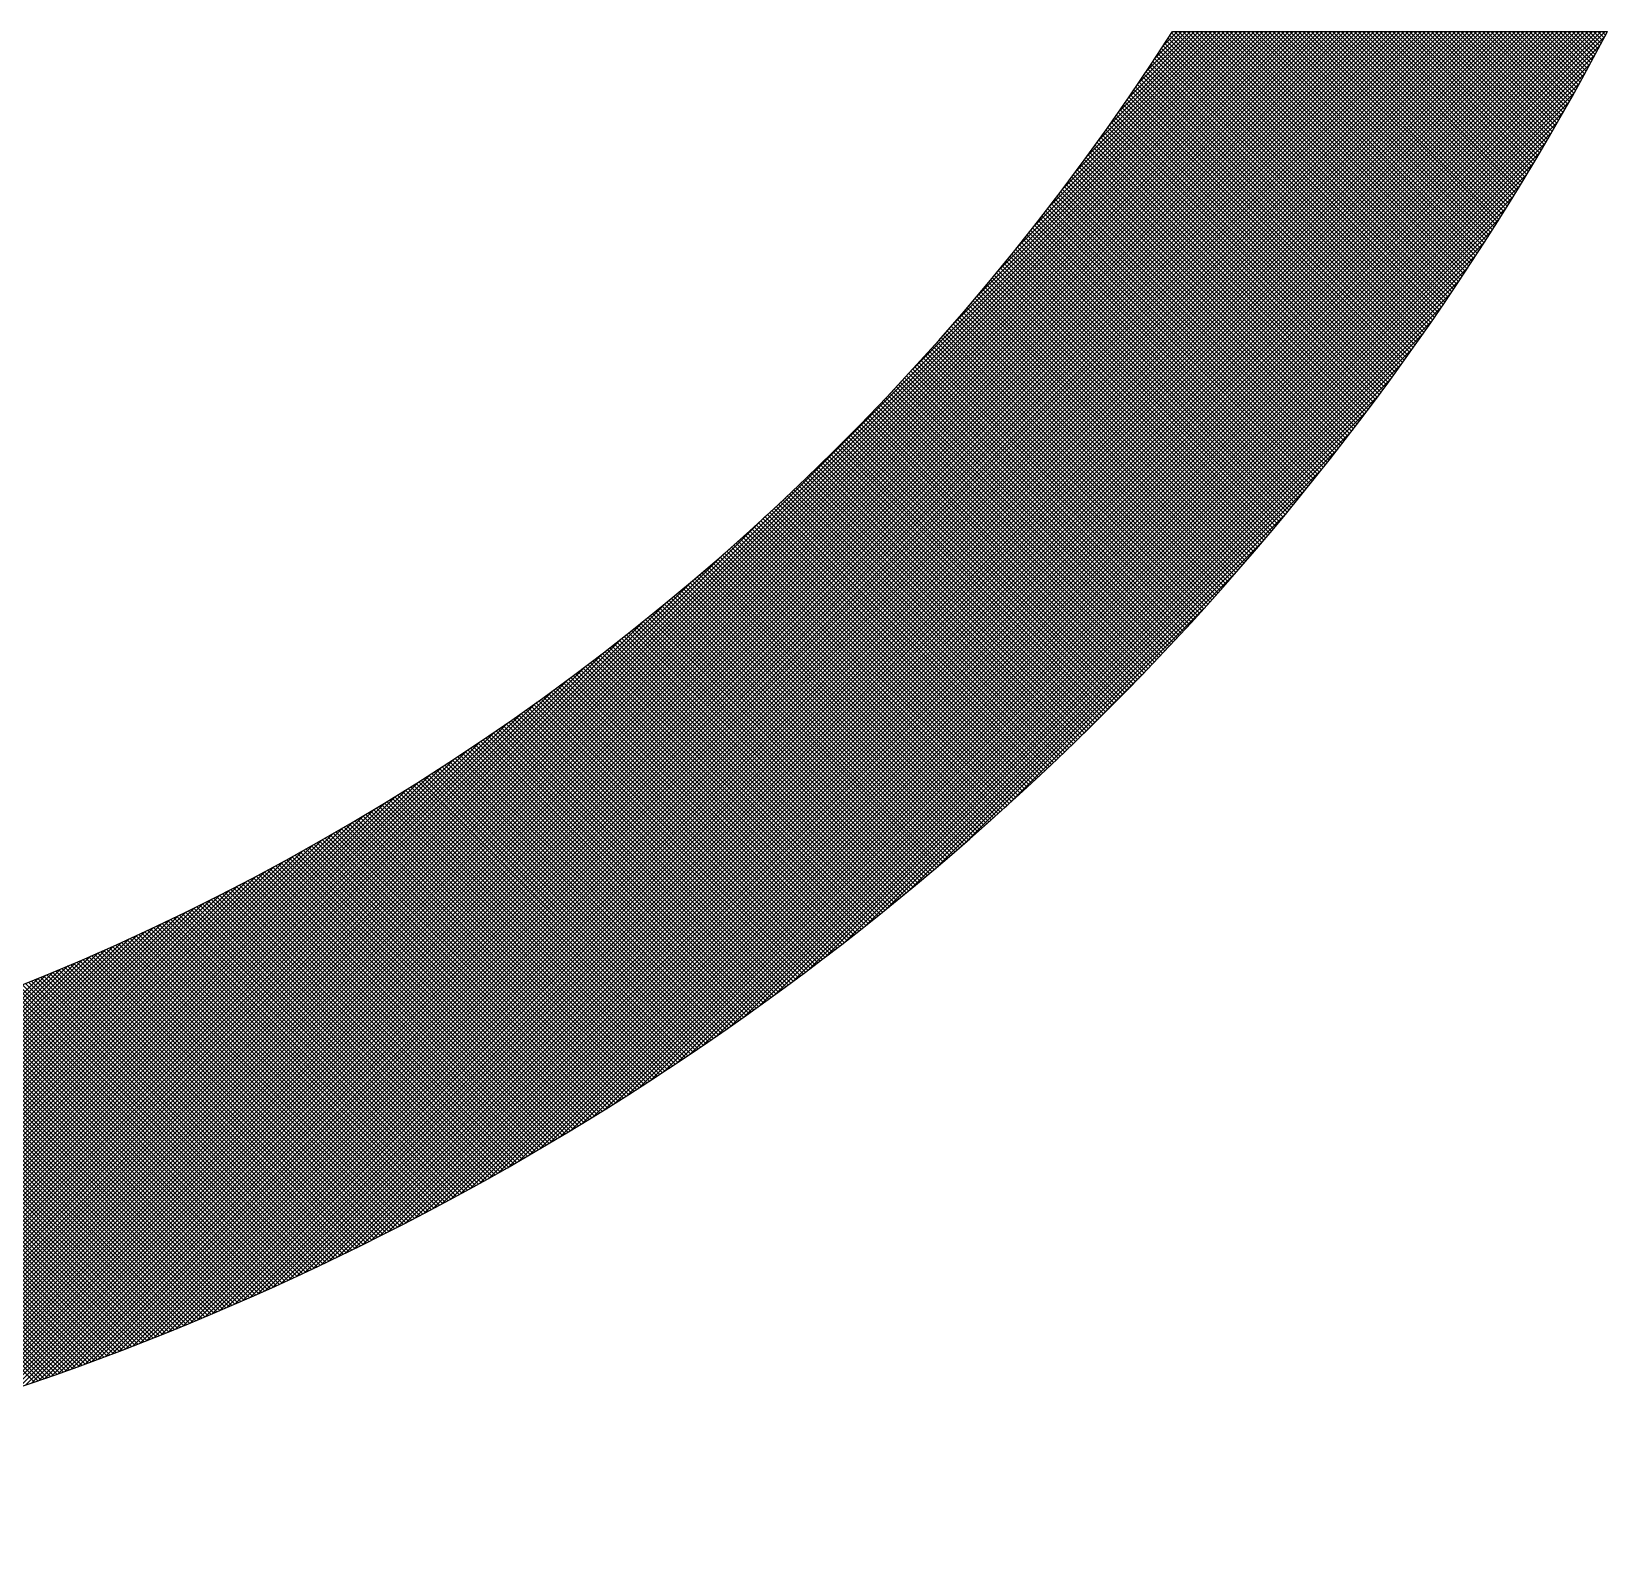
# Model space of a CAD drawing. Extents: x -29529 to 29888, y -30881 to 11129.
# Drawn here: x 24582.1 to 24907.7, y -29616.2 to -29305.2 of the extents above; entities that cross this region are included whole.
import ezdxf

# ---------------------------------------------------------------- set-up
doc = ezdxf.new("R2010")
doc.units = 0
doc.linetypes.add('XKITLINE00', pattern=[0])
doc.layers.get('0').update_dxf_attribs({"linetype": 'CONTINUOUS', "lineweight": 25})

msp = doc.modelspace()

# ---------------------------------------------------------------- linework, layer by layer
at = {"color": 5, "linetype": 'XKITLINE00'}
for p, q in [((24543.88, -29596.07), (24834.77, -29305.19)), ((24545.1, -29595.75), (24835.65, -29305.19)), ((24546.31, -29595.41), (24836.54, -29305.19)), ((24547.53, -29595.08), (24837.42, -29305.19)), ((24548.76, -29594.74), (24838.31, -29305.19)), ((24549.99, -29594.39), (24839.19, -29305.19)), ((24551.22, -29594.04), (24840.07, -29305.19)), ((24552.46, -29593.69), (24840.96, -29305.19)), ((24553.7, -29593.33), (24841.84, -29305.19)), ((24554.94, -29592.97), (24842.73, -29305.19)), ((24556.19, -29592.61), (24843.61, -29305.19)), ((24557.44, -29592.24), (24844.49, -29305.19)), ((24558.7, -29591.86), (24845.38, -29305.19)), ((24559.96, -29591.49), (24846.26, -29305.19)), ((24561.23, -29591.1), (24847.14, -29305.19)), ((24562.5, -29590.72), (24848.03, -29305.19)), ((24563.78, -29590.32), (24848.91, -29305.19)), ((24565.06, -29589.93), (24849.8, -29305.19)), ((24566.34, -29589.53), (24850.68, -29305.19)), ((24567.63, -29589.12), (24851.56, -29305.19)), ((24568.93, -29588.71), (24852.45, -29305.19)), ((24570.23, -29588.29), (24853.33, -29305.19)), ((24571.53, -29587.87), (24854.22, -29305.19)), ((24572.84, -29587.45), (24855.1, -29305.19)), ((24574.16, -29587.02), (24855.98, -29305.19)), ((24575.48, -29586.58), (24856.87, -29305.19)), ((24576.8, -29586.14), (24857.75, -29305.19)), ((24578.13, -29585.69), (24858.64, -29305.19)), ((24579.47, -29585.24), (24859.52, -29305.19)), ((24580.81, -29584.78), (24860.4, -29305.19)), ((24582.15, -29584.32), (24861.29, -29305.19)), ((24583.51, -29583.85), (24862.17, -29305.19)), ((24584.87, -29583.38), (24863.05, -29305.19)), ((24586.23, -29582.9), (24863.94, -29305.19)), ((24587.6, -29582.41), (24864.82, -29305.19)), ((24588.98, -29581.92), (24865.71, -29305.19)), ((24590.36, -29581.42), (24866.59, -29305.19)), ((24591.75, -29580.92), (24867.47, -29305.19)), ((24593.14, -29580.41), (24868.36, -29305.19)), ((24594.54, -29579.89), (24869.24, -29305.19)), ((24595.95, -29579.36), (24870.13, -29305.19)), ((24597.36, -29578.83), (24871.01, -29305.19)), ((24598.78, -29578.3), (24871.89, -29305.19)), ((24600.21, -29577.75), (24872.78, -29305.19)), ((24601.65, -29577.2), (24873.66, -29305.19)), ((24603.09, -29576.64), (24874.54, -29305.19)), ((24604.54, -29576.08), (24875.43, -29305.19)), ((24605.99, -29575.51), (24876.31, -29305.19)), ((24607.46, -29574.93), (24877.2, -29305.19)), ((24608.93, -29574.34), (24878.08, -29305.19)), ((24610.41, -29573.74), (24878.96, -29305.19)), ((24611.9, -29573.14), (24879.85, -29305.19)), ((24613.39, -29572.53), (24880.73, -29305.19)), ((24614.9, -29571.91), (24881.62, -29305.19)), ((24616.41, -29571.28), (24882.5, -29305.19)), ((24617.93, -29570.64), (24883.38, -29305.19)), ((24619.46, -29570), (24884.27, -29305.19)), ((24621, -29569.34), (24885.15, -29305.19)), ((24622.54, -29568.68), (24886.04, -29305.19)), ((24624.1, -29568.01), (24886.92, -29305.19)), ((24625.67, -29567.32), (24887.8, -29305.19)), ((24627.24, -29566.63), (24888.69, -29305.19)), ((24628.83, -29565.93), (24889.57, -29305.19)), ((24630.43, -29565.22), (24890.45, -29305.19)), ((24632.03, -29564.49), (24891.34, -29305.19)), ((24633.65, -29563.76), (24892.22, -29305.19)), ((24635.28, -29563.01), (24893.11, -29305.19)), ((24636.92, -29562.26), (24893.99, -29305.19)), ((24638.57, -29561.49), (24894.87, -29305.19)), ((24640.24, -29560.71), (24895.76, -29305.19)), ((24641.91, -29559.92), (24896.64, -29305.19)), ((24643.6, -29559.11), (24897.53, -29305.19)), ((24645.3, -29558.3), (24898.41, -29305.19)), ((24647.02, -29557.47), (24899.29, -29305.19)), ((24648.74, -29556.62), (24900.18, -29305.19)), ((24650.49, -29555.76), (24901.06, -29305.19)), ((24652.24, -29554.89), (24901.95, -29305.19)), ((24654.01, -29554), (24902.83, -29305.19)), ((24655.8, -29553.1), (24903.71, -29305.19)), ((24657.6, -29552.18), (24904.6, -29305.19)), ((24659.42, -29551.25), (24905.48, -29305.19)), ((24661.26, -29550.3), (24906.36, -29305.19)), ((24663.11, -29549.33), (24907.25, -29305.19)), ((24664.98, -29548.34), (24907.2, -29306.12)), ((24666.87, -29547.33), (24906.2, -29308.01)), ((24764.18, -29374.9), (24833.89, -29305.19)), ((24771.91, -29366.28), (24833, -29305.19)), ((24777.44, -29359.87), (24832.12, -29305.19)), ((24781.94, -29354.48), (24831.23, -29305.19)), ((24785.81, -29349.73), (24830.35, -29305.19)), ((24789.24, -29345.42), (24829.47, -29305.19)), ((24792.34, -29341.43), (24828.58, -29305.19)), ((24795.18, -29337.71), (24827.7, -29305.19)), ((24797.81, -29334.19), (24826.82, -29305.19)), ((24800.27, -29330.85), (24825.93, -29305.19)), ((24802.58, -29327.65), (24825.05, -29305.19)), ((24804.77, -29324.59), (24824.16, -29305.19)), ((24806.84, -29321.63), (24823.28, -29305.19)), ((24808.81, -29318.78), (24822.4, -29305.19)), ((24810.69, -29316.01), (24821.51, -29305.19)), ((24812.49, -29313.32), (24820.63, -29305.19)), ((24814.22, -29310.71), (24819.74, -29305.19)), ((24815.89, -29308.16), (24818.86, -29305.19)), ((24872.29, -29363.69), (24816.23, -29307.63)), ((24872.65, -29363.17), (24816.58, -29307.1)), ((24873.01, -29362.65), (24816.92, -29306.56)), ((24873.37, -29362.12), (24817.27, -29306.02)), ((24817.49, -29305.67), (24817.98, -29305.19)), ((24873.73, -29361.6), (24817.61, -29305.48)), ((24817.8, -29305.19), (24907.69, -29305.19)), ((24874.09, -29361.07), (24818.21, -29305.19)), ((24874.44, -29360.54), (24819.09, -29305.19)), ((24874.8, -29360.02), (24819.97, -29305.19)), ((24875.16, -29359.49), (24820.86, -29305.19)), ((24875.51, -29358.96), (24821.74, -29305.19)), ((24875.87, -29358.43), (24822.62, -29305.19)), ((24876.23, -29357.9), (24823.51, -29305.19)), ((24876.58, -29357.38), (24824.39, -29305.19)), ((24876.93, -29356.85), (24825.28, -29305.19)), ((24877.29, -29356.32), (24826.16, -29305.19)), ((24877.64, -29355.78), (24827.04, -29305.19)), ((24877.99, -29355.25), (24827.93, -29305.19)), ((24878.35, -29354.72), (24828.81, -29305.19)), ((24878.7, -29354.19), (24829.7, -29305.19)), ((24879.05, -29353.66), (24830.58, -29305.19)), ((24879.4, -29353.12), (24831.46, -29305.19)), ((24879.75, -29352.59), (24832.35, -29305.19)), ((24880.1, -29352.06), (24833.23, -29305.19)), ((24880.45, -29351.52), (24834.12, -29305.19)), ((24880.8, -29350.98), (24835, -29305.19)), ((24881.14, -29350.45), (24835.88, -29305.19)), ((24881.49, -29349.91), (24836.77, -29305.19)), ((24881.84, -29349.38), (24837.65, -29305.19)), ((24882.19, -29348.84), (24838.53, -29305.19)), ((24882.53, -29348.3), (24839.42, -29305.19)), ((24882.88, -29347.76), (24840.3, -29305.19)), ((24883.22, -29347.22), (24841.19, -29305.19)), ((24883.57, -29346.68), (24842.07, -29305.19)), ((24883.91, -29346.14), (24842.95, -29305.19)), ((24884.25, -29345.6), (24843.84, -29305.19)), ((24884.6, -29345.06), (24844.72, -29305.19)), ((24884.94, -29344.52), (24845.61, -29305.19)), ((24885.28, -29343.98), (24846.49, -29305.19)), ((24885.62, -29343.44), (24847.37, -29305.19)), ((24885.96, -29342.89), (24848.26, -29305.19)), ((24886.3, -29342.35), (24849.14, -29305.19)), ((24886.64, -29341.81), (24850.03, -29305.19)), ((24886.98, -29341.26), (24850.91, -29305.19)), ((24887.32, -29340.72), (24851.79, -29305.19)), ((24887.66, -29340.17), (24852.68, -29305.19)), ((24888, -29339.63), (24853.56, -29305.19)), ((24888.34, -29339.08), (24854.44, -29305.19)), ((24888.67, -29338.53), (24855.33, -29305.19)), ((24889.01, -29337.98), (24856.21, -29305.19)), ((24889.34, -29337.44), (24857.1, -29305.19)), ((24889.68, -29336.89), (24857.98, -29305.19)), ((24890.01, -29336.34), (24858.86, -29305.19)), ((24890.35, -29335.79), (24859.75, -29305.19)), ((24890.68, -29335.24), (24860.63, -29305.19)), ((24891.02, -29334.69), (24861.52, -29305.19)), ((24891.35, -29334.14), (24862.4, -29305.19)), ((24891.68, -29333.59), (24863.28, -29305.19)), ((24892.01, -29333.03), (24864.17, -29305.19)), ((24892.34, -29332.48), (24865.05, -29305.19)), ((24892.67, -29331.93), (24865.94, -29305.19)), ((24893, -29331.37), (24866.82, -29305.19)), ((24893.33, -29330.82), (24867.7, -29305.19)), ((24893.66, -29330.26), (24868.59, -29305.19)), ((24893.99, -29329.71), (24869.47, -29305.19)), ((24894.32, -29329.15), (24870.35, -29305.19)), ((24894.65, -29328.6), (24871.24, -29305.19)), ((24894.97, -29328.04), (24872.12, -29305.19)), ((24895.3, -29327.48), (24873.01, -29305.19)), ((24895.63, -29326.92), (24873.89, -29305.19)), ((24895.95, -29326.37), (24874.77, -29305.19)), ((24896.28, -29325.81), (24875.66, -29305.19)), ((24896.6, -29325.25), (24876.54, -29305.19)), ((24896.93, -29324.69), (24877.43, -29305.19)), ((24897.25, -29324.13), (24878.31, -29305.19)), ((24897.57, -29323.57), (24879.19, -29305.19)), ((24897.89, -29323), (24880.08, -29305.19)), ((24898.22, -29322.44), (24880.96, -29305.19)), ((24898.54, -29321.88), (24881.84, -29305.19)), ((24898.86, -29321.32), (24882.73, -29305.19)), ((24899.18, -29320.75), (24883.61, -29305.19)), ((24899.5, -29320.19), (24884.5, -29305.19)), ((24899.82, -29319.62), (24885.38, -29305.19)), ((24900.13, -29319.06), (24886.26, -29305.19)), ((24900.45, -29318.49), (24887.15, -29305.19)), ((24900.77, -29317.93), (24888.03, -29305.19)), ((24901.09, -29317.36), (24888.92, -29305.19)), ((24901.4, -29316.79), (24889.8, -29305.19)), ((24901.72, -29316.22), (24890.68, -29305.19)), ((24902.03, -29315.66), (24891.57, -29305.19)), ((24902.35, -29315.09), (24892.45, -29305.19)), ((24902.66, -29314.52), (24893.34, -29305.19)), ((24902.98, -29313.95), (24894.22, -29305.19)), ((24903.29, -29313.38), (24895.1, -29305.19)), ((24903.6, -29312.8), (24895.99, -29305.19)), ((24903.92, -29312.23), (24896.87, -29305.19)), ((24904.23, -29311.66), (24897.75, -29305.19)), ((24904.54, -29311.09), (24898.64, -29305.19)), ((24904.85, -29310.51), (24899.52, -29305.19)), ((24905.16, -29309.94), (24900.41, -29305.19)), ((24905.47, -29309.37), (24901.29, -29305.19)), ((24905.78, -29308.79), (24902.17, -29305.19)), ((24906.09, -29308.22), (24903.06, -29305.19)), ((24906.39, -29307.64), (24903.94, -29305.19)), ((24906.7, -29307.06), (24904.83, -29305.19)), ((24907.01, -29306.49), (24905.71, -29305.19)), ((24907.31, -29305.91), (24906.59, -29305.19)), ((24907.62, -29305.33), (24907.48, -29305.19)), ((24668.78, -29546.31), (24905.17, -29309.92)), ((24870.12, -29366.83), (24814.14, -29310.84)), ((24870.48, -29366.31), (24814.49, -29310.31)), ((24870.85, -29365.78), (24814.84, -29309.77)), ((24871.21, -29365.26), (24815.19, -29309.24)), ((24871.57, -29364.74), (24815.53, -29308.7)), ((24871.93, -29364.22), (24815.88, -29308.17)), ((24670.71, -29545.26), (24904.13, -29311.85)), ((24672.66, -29544.2), (24903.06, -29313.8)), ((24867.93, -29369.94), (24812.02, -29314.03)), ((24868.3, -29369.42), (24812.38, -29313.5)), ((24868.66, -29368.9), (24812.73, -29312.97)), ((24869.03, -29368.39), (24813.08, -29312.44)), ((24869.39, -29367.87), (24813.43, -29311.91)), ((24869.76, -29367.35), (24813.79, -29311.37)), ((24674.63, -29543.11), (24901.97, -29315.77)), ((24676.63, -29542), (24900.86, -29317.76)), ((24865.36, -29373.55), (24809.53, -29317.72)), ((24865.72, -29373.04), (24809.89, -29317.2)), ((24866.09, -29372.52), (24810.24, -29316.67)), ((24866.46, -29372.01), (24810.6, -29316.14)), ((24866.83, -29371.49), (24810.96, -29315.62)), ((24867.2, -29370.97), (24811.31, -29315.09)), ((24867.57, -29370.46), (24811.67, -29314.56)), ((24678.65, -29540.86), (24899.73, -29319.78)), ((24863.13, -29376.63), (24807.37, -29320.87)), ((24863.5, -29376.12), (24807.73, -29320.34)), ((24863.87, -29375.6), (24808.09, -29319.82)), ((24864.24, -29375.09), (24808.45, -29319.3)), ((24864.61, -29374.58), (24808.81, -29318.77)), ((24864.99, -29374.07), (24809.17, -29318.25)), ((24680.69, -29539.7), (24898.57, -29321.82)), ((24682.76, -29538.52), (24897.38, -29323.89)), ((24860.88, -29379.69), (24805.19, -29323.99)), ((24861.26, -29379.18), (24805.55, -29323.47)), ((24861.63, -29378.67), (24805.92, -29322.95)), ((24862.01, -29378.16), (24806.28, -29322.43)), ((24862.38, -29377.65), (24806.64, -29321.91)), ((24862.75, -29377.14), (24807.01, -29321.39)), ((24684.85, -29537.31), (24896.17, -29325.99)), ((24858.62, -29382.73), (24802.99, -29327.09)), ((24859, -29382.22), (24803.35, -29326.58)), ((24859.38, -29381.71), (24803.72, -29326.06)), ((24859.75, -29381.21), (24804.09, -29325.54)), ((24860.13, -29380.7), (24804.46, -29325.03)), ((24860.51, -29380.19), (24804.82, -29324.51)), ((24686.98, -29536.07), (24894.93, -29328.11)), ((24689.13, -29534.8), (24893.66, -29330.26)), ((24855.96, -29386.25), (24800.39, -29330.68)), ((24856.34, -29385.75), (24800.76, -29330.17)), ((24856.72, -29385.25), (24801.14, -29329.66)), ((24857.1, -29384.74), (24801.51, -29329.15)), ((24857.48, -29384.24), (24801.88, -29328.63)), ((24857.86, -29383.74), (24802.25, -29328.12)), ((24858.24, -29383.23), (24802.62, -29327.61)), ((24691.31, -29533.5), (24892.36, -29332.45)), ((24853.66, -29389.25), (24798.15, -29333.74)), ((24854.04, -29388.75), (24798.52, -29333.23)), ((24854.43, -29388.25), (24798.9, -29332.72)), ((24854.81, -29387.75), (24799.27, -29332.22)), ((24855.19, -29387.25), (24799.64, -29331.71)), ((24855.58, -29386.75), (24800.02, -29331.2)), ((24693.53, -29532.16), (24891.03, -29334.66)), ((24695.78, -29530.8), (24889.66, -29336.92)), ((24850.95, -29392.73), (24795.5, -29337.28)), ((24851.34, -29392.24), (24795.88, -29336.78)), ((24851.73, -29391.74), (24796.26, -29336.27)), ((24852.11, -29391.25), (24796.64, -29335.77)), ((24852.5, -29390.75), (24797.02, -29335.26)), ((24852.89, -29390.25), (24797.39, -29334.76)), ((24853.27, -29389.75), (24797.77, -29334.25)), ((24698.07, -29529.39), (24888.26, -29339.2)), ((24848.61, -29395.7), (24793.21, -29340.3)), ((24849, -29395.21), (24793.59, -29339.8)), ((24849.39, -29394.71), (24793.98, -29339.29)), ((24849.78, -29394.22), (24794.36, -29338.79)), ((24850.17, -29393.72), (24794.74, -29338.29)), ((24850.56, -29393.23), (24795.12, -29337.79)), ((24700.4, -29527.95), (24886.82, -29341.53)), ((24845.86, -29399.14), (24790.51, -29343.79)), ((24846.26, -29398.65), (24790.9, -29343.29)), ((24846.65, -29398.16), (24791.29, -29342.79)), ((24847.04, -29397.67), (24791.67, -29342.3)), ((24847.44, -29397.17), (24792.06, -29341.8)), ((24847.83, -29396.68), (24792.44, -29341.3)), ((24848.22, -29396.19), (24792.83, -29340.8)), ((24702.76, -29526.47), (24885.33, -29343.9)), ((24705.17, -29524.94), (24883.81, -29346.31)), ((24843.49, -29402.06), (24788.18, -29346.76)), ((24843.88, -29401.58), (24788.57, -29346.26)), ((24844.28, -29401.09), (24788.96, -29345.77)), ((24844.68, -29400.6), (24789.35, -29345.28)), ((24845.07, -29400.11), (24789.74, -29344.78)), ((24845.47, -29399.62), (24790.13, -29344.28)), ((24707.63, -29523.37), (24882.23, -29348.77)), ((24840.69, -29405.46), (24785.43, -29350.2)), ((24841.09, -29404.97), (24785.83, -29349.71)), ((24841.49, -29404.49), (24786.22, -29349.22)), ((24841.89, -29404), (24786.61, -29348.73)), ((24842.29, -29403.52), (24787.01, -29348.24)), ((24842.69, -29403.03), (24787.4, -29347.74)), ((24843.09, -29402.55), (24787.79, -29347.25)), ((24710.14, -29521.74), (24880.61, -29351.27)), ((24837.87, -29408.83), (24782.66, -29353.61)), ((24838.28, -29408.35), (24783.06, -29353.12)), ((24838.68, -29407.87), (24783.45, -29352.64)), ((24839.08, -29407.38), (24783.85, -29352.15)), ((24839.49, -29406.9), (24784.25, -29351.66)), ((24839.89, -29406.42), (24784.64, -29351.18)), ((24840.29, -29405.94), (24785.04, -29350.69)), ((24712.7, -29520.06), (24878.93, -29353.84)), ((24715.32, -29518.33), (24877.19, -29356.46)), ((24835.44, -29411.7), (24780.26, -29356.51)), ((24835.85, -29411.22), (24780.66, -29356.03)), ((24836.25, -29410.74), (24781.06, -29355.55)), ((24836.66, -29410.26), (24781.46, -29355.06)), ((24837.06, -29409.78), (24781.86, -29354.58)), ((24837.47, -29409.3), (24782.26, -29354.09)), ((24718, -29516.53), (24875.4, -29359.14)), ((24832.58, -29415.02), (24777.43, -29359.88)), ((24832.99, -29414.55), (24777.84, -29359.4)), ((24833.4, -29414.07), (24778.24, -29358.92)), ((24833.81, -29413.6), (24778.65, -29358.44)), ((24834.22, -29413.12), (24779.05, -29357.96)), ((24834.62, -29412.65), (24779.45, -29357.48)), ((24835.03, -29412.17), (24779.86, -29356.99)), ((24720.75, -29514.66), (24873.53, -29361.89)), ((24829.69, -29418.32), (24774.58, -29363.21)), ((24830.11, -29417.85), (24774.99, -29362.74)), ((24830.52, -29417.38), (24775.4, -29362.26)), ((24830.93, -29416.91), (24775.81, -29361.78)), ((24831.35, -29416.44), (24776.21, -29361.31)), ((24831.76, -29415.97), (24776.62, -29360.83)), ((24832.17, -29415.49), (24777.03, -29360.35)), ((24723.58, -29512.72), (24871.59, -29364.71)), ((24826.79, -29421.6), (24771.7, -29366.52)), ((24827.2, -29421.14), (24772.11, -29366.05)), ((24827.62, -29420.67), (24772.53, -29365.58)), ((24828.04, -29420.2), (24772.94, -29365.1)), ((24828.45, -29419.73), (24773.35, -29364.63)), ((24828.87, -29419.26), (24773.76, -29364.16)), ((24829.28, -29418.79), (24774.17, -29363.68)), ((24726.49, -29510.7), (24869.57, -29367.62)), ((24823.86, -29424.86), (24768.8, -29369.8)), ((24824.28, -29424.4), (24769.21, -29369.33)), ((24824.69, -29423.93), (24769.63, -29368.86)), ((24825.11, -29423.47), (24770.04, -29368.4)), ((24825.53, -29423), (24770.46, -29367.93)), ((24825.95, -29422.54), (24770.87, -29367.46)), ((24826.37, -29422.07), (24771.29, -29366.99)), ((24729.48, -29508.59), (24867.45, -29370.62)), ((24820.9, -29428.09), (24765.86, -29373.05)), ((24821.32, -29427.63), (24766.28, -29372.59)), ((24821.75, -29427.17), (24766.7, -29372.13)), ((24822.17, -29426.71), (24767.12, -29371.66)), ((24822.59, -29426.25), (24767.54, -29371.2)), ((24823.01, -29425.78), (24767.96, -29370.73)), ((24823.43, -29425.32), (24768.38, -29370.27)), ((24732.58, -29506.37), (24865.24, -29373.72)), ((24817.92, -29431.3), (24762.9, -29376.28)), ((24818.35, -29430.84), (24763.33, -29375.82)), ((24818.78, -29430.39), (24763.75, -29375.36)), ((24819.2, -29429.93), (24764.17, -29374.9)), ((24819.63, -29429.47), (24764.6, -29374.44)), ((24820.05, -29429.01), (24765.02, -29373.98)), ((24820.48, -29428.55), (24765.44, -29373.52)), ((24735.8, -29504.04), (24862.91, -29376.93)), ((24814.92, -29434.49), (24759.92, -29379.48)), ((24815.35, -29434.03), (24760.34, -29379.03)), ((24815.78, -29433.58), (24760.77, -29378.57)), ((24816.21, -29433.12), (24761.2, -29378.11)), ((24816.64, -29432.67), (24761.63, -29377.66)), ((24817.07, -29432.21), (24762.05, -29377.2)), ((24817.5, -29431.76), (24762.48, -29376.74)), ((24739.14, -29501.58), (24860.45, -29380.27)), ((24811.9, -29437.65), (24756.9, -29382.65)), ((24812.33, -29437.2), (24757.33, -29382.2)), ((24812.76, -29436.75), (24757.77, -29381.75)), ((24813.2, -29436.3), (24758.2, -29381.3)), ((24813.63, -29435.85), (24758.63, -29380.84)), ((24814.06, -29435.39), (24759.06, -29380.39)), ((24814.49, -29434.94), (24759.49, -29379.94)), ((24742.63, -29498.97), (24857.84, -29383.77)), ((24808.85, -29440.79), (24753.86, -29385.8)), ((24809.29, -29440.34), (24754.3, -29385.35)), ((24809.72, -29439.89), (24754.73, -29384.9)), ((24810.16, -29439.45), (24755.17, -29384.46)), ((24810.59, -29439), (24755.6, -29384.01)), ((24811.03, -29438.55), (24756.04, -29383.56)), ((24811.46, -29438.1), (24756.47, -29383.11)), ((24746.3, -29496.19), (24855.06, -29387.43)), ((24805.34, -29444.35), (24750.35, -29389.36)), ((24805.78, -29443.91), (24750.79, -29388.92)), ((24806.22, -29443.46), (24751.23, -29388.48)), ((24806.66, -29443.02), (24751.67, -29388.03)), ((24807.1, -29442.57), (24752.11, -29387.59)), ((24807.54, -29442.13), (24752.55, -29387.14)), ((24807.98, -29441.68), (24752.99, -29386.7)), ((24808.41, -29441.24), (24753.42, -29386.25)), ((24802.24, -29447.44), (24747.26, -29392.45)), ((24802.69, -29447), (24747.7, -29392.01)), ((24803.13, -29446.56), (24748.14, -29391.57)), ((24803.57, -29446.12), (24748.59, -29391.13)), ((24804.01, -29445.68), (24749.03, -29390.69)), ((24804.46, -29445.23), (24749.47, -29390.25)), ((24804.9, -29444.79), (24749.91, -29389.81)), ((24750.17, -29493.2), (24852.07, -29391.31)), ((24799.12, -29450.51), (24744.13, -29395.52)), ((24799.57, -29450.07), (24744.58, -29395.08)), ((24800.01, -29449.63), (24745.03, -29394.64)), ((24800.46, -29449.19), (24745.47, -29394.21)), ((24800.91, -29448.76), (24745.92, -29393.77)), ((24801.35, -29448.32), (24746.37, -29393.33)), ((24801.8, -29447.88), (24746.81, -29392.89)), ((24754.3, -29489.96), (24848.82, -29395.43)), ((24795.53, -29453.98), (24740.53, -29398.98)), ((24795.98, -29453.55), (24740.98, -29398.55)), ((24796.43, -29453.12), (24741.43, -29398.12)), ((24796.88, -29452.68), (24741.88, -29397.69)), ((24797.33, -29452.25), (24742.33, -29397.25)), ((24797.78, -29451.81), (24742.78, -29396.82)), ((24798.23, -29451.38), (24743.23, -29396.39)), ((24798.67, -29450.94), (24743.68, -29395.95)), ((24791.9, -29457.43), (24736.89, -29402.42)), ((24792.36, -29457), (24737.35, -29401.99)), ((24792.81, -29456.57), (24737.8, -29401.56)), ((24793.26, -29456.14), (24738.26, -29401.13)), ((24793.72, -29455.71), (24738.71, -29400.7)), ((24794.17, -29455.28), (24739.17, -29400.28)), ((24794.62, -29454.85), (24739.62, -29399.85)), ((24795.07, -29454.41), (24740.07, -29399.41)), ((24758.74, -29486.4), (24845.26, -29399.88)), ((24542.68, -29596.4), (24733.76, -29405.31)), ((24788.7, -29460.42), (24733.68, -29405.39)), ((24789.16, -29459.99), (24734.14, -29404.97)), ((24789.62, -29459.57), (24734.6, -29404.54)), ((24790.08, -29459.14), (24735.06, -29404.12)), ((24790.53, -29458.71), (24735.52, -29403.69)), ((24790.99, -29458.29), (24735.97, -29403.27)), ((24791.45, -29457.86), (24736.43, -29402.84)), ((24763.6, -29482.42), (24841.29, -29404.74)), ((24785.02, -29463.81), (24729.97, -29408.76)), ((24785.48, -29463.39), (24730.44, -29408.34)), ((24785.95, -29462.96), (24730.9, -29407.92)), ((24786.41, -29462.54), (24731.37, -29407.5)), ((24786.87, -29462.12), (24731.83, -29407.08)), ((24787.33, -29461.69), (24732.29, -29406.66)), ((24787.79, -29461.27), (24732.75, -29406.24)), ((24788.25, -29460.84), (24733.22, -29405.81)), ((24781.31, -29467.17), (24726.23, -29412.09)), ((24781.78, -29466.75), (24726.7, -29411.67)), ((24782.24, -29466.33), (24727.17, -29411.26)), ((24782.71, -29465.91), (24727.64, -29410.84)), ((24783.17, -29465.49), (24728.11, -29410.43)), ((24783.63, -29465.07), (24728.57, -29410.01)), ((24784.1, -29464.65), (24729.04, -29409.59)), ((24784.56, -29464.23), (24729.51, -29409.18)), ((24769.04, -29477.87), (24836.73, -29410.17)), ((24541.47, -29596.72), (24725.15, -29413.04)), ((24777.57, -29470.5), (24722.46, -29415.39)), ((24778.04, -29470.08), (24722.93, -29414.98)), ((24778.51, -29469.67), (24723.4, -29414.56)), ((24778.97, -29469.25), (24723.88, -29414.15)), ((24779.44, -29468.83), (24724.35, -29413.74)), ((24779.91, -29468.42), (24724.82, -29413.33)), ((24780.38, -29468), (24725.29, -29412.92)), ((24780.84, -29467.58), (24725.76, -29412.5)), ((24540.27, -29597.04), (24718.73, -29418.57)), ((24773.79, -29473.79), (24718.65, -29418.65)), ((24774.27, -29473.38), (24719.13, -29418.24)), ((24774.74, -29472.97), (24719.6, -29417.83)), ((24775.21, -29472.56), (24720.08, -29417.43)), ((24775.68, -29472.15), (24720.56, -29417.02)), ((24776.16, -29471.74), (24721.03, -29416.61)), ((24776.63, -29471.32), (24721.51, -29416.2)), ((24777.1, -29470.91), (24721.98, -29415.79)), ((24775.36, -29472.43), (24831.3, -29416.5)), ((24769.99, -29477.06), (24714.8, -29421.87)), ((24770.47, -29476.65), (24715.28, -29421.47)), ((24770.94, -29476.25), (24715.77, -29421.07)), ((24771.42, -29475.84), (24716.25, -29420.67)), ((24771.9, -29475.43), (24716.73, -29420.26)), ((24772.37, -29475.02), (24717.21, -29419.86)), ((24772.85, -29474.61), (24717.69, -29419.46)), ((24773.32, -29474.2), (24718.17, -29419.05)), ((24539.07, -29597.35), (24713.35, -29423.08)), ((24766.16, -29480.3), (24710.92, -29425.06)), ((24766.64, -29479.89), (24711.41, -29424.67)), ((24767.12, -29479.49), (24711.89, -29424.27)), ((24767.6, -29479.09), (24712.38, -29423.87)), ((24768.08, -29478.68), (24712.87, -29423.47)), ((24768.56, -29478.28), (24713.35, -29423.07)), ((24769.03, -29477.87), (24713.84, -29422.67)), ((24769.51, -29477.47), (24714.32, -29422.27)), ((24783.32, -29465.36), (24824.22, -29424.45)), ((24537.88, -29597.66), (24708.59, -29426.94)), ((24762.29, -29483.5), (24707.01, -29428.22)), ((24762.78, -29483.1), (24707.5, -29427.82)), ((24763.26, -29482.7), (24707.99, -29427.43)), ((24763.74, -29482.3), (24708.48, -29427.04)), ((24764.23, -29481.9), (24708.97, -29426.64)), ((24764.71, -29481.5), (24709.46, -29426.25)), ((24765.19, -29481.1), (24709.95, -29425.85)), ((24765.67, -29480.7), (24710.43, -29425.46)), ((24536.69, -29597.97), (24704.28, -29430.37)), ((24757.91, -29487.07), (24702.56, -29431.72)), ((24758.4, -29486.68), (24703.05, -29431.34)), ((24758.88, -29486.28), (24703.55, -29430.95)), ((24759.37, -29485.89), (24704.04, -29430.56)), ((24759.86, -29485.49), (24704.54, -29430.17)), ((24760.35, -29485.09), (24705.03, -29429.78)), ((24760.83, -29484.7), (24705.53, -29429.39)), ((24761.32, -29484.3), (24706.02, -29429)), ((24761.81, -29483.9), (24706.51, -29428.61)), ((24535.5, -29598.27), (24700.3, -29433.47)), ((24753.98, -29490.21), (24698.56, -29434.8)), ((24754.47, -29489.82), (24699.07, -29434.42)), ((24754.96, -29489.43), (24699.57, -29434.04)), ((24755.45, -29489.04), (24700.07, -29433.65)), ((24755.94, -29488.65), (24700.56, -29433.27)), ((24756.44, -29488.25), (24701.06, -29432.88)), ((24756.93, -29487.86), (24701.56, -29432.5)), ((24757.42, -29487.47), (24702.06, -29432.11)), ((24534.32, -29598.57), (24696.57, -29436.32)), ((24749.52, -29493.71), (24694.03, -29438.22)), ((24750.01, -29493.32), (24694.54, -29437.85)), ((24750.51, -29492.94), (24695.04, -29437.47)), ((24751.01, -29492.55), (24695.55, -29437.09)), ((24751.5, -29492.16), (24696.05, -29436.71)), ((24752, -29491.77), (24696.55, -29436.33)), ((24752.49, -29491.38), (24697.06, -29435.95)), ((24752.99, -29490.99), (24697.56, -29435.57)), ((24753.48, -29490.6), (24698.06, -29435.18)), ((24796.86, -29452.7), (24811.56, -29438)), ((24531.96, -29599.16), (24689.71, -29441.41)), ((24533.14, -29598.87), (24693.05, -29438.95)), ((24745.52, -29496.78), (24689.96, -29441.23)), ((24746.02, -29496.4), (24690.47, -29440.85)), ((24746.52, -29496.02), (24690.98, -29440.48)), ((24747.02, -29495.64), (24691.49, -29440.1)), ((24747.52, -29495.25), (24692, -29439.73)), ((24748.02, -29494.87), (24692.51, -29439.35)), ((24748.52, -29494.48), (24693.02, -29438.98)), ((24749.02, -29494.1), (24693.52, -29438.6)), ((24530.79, -29599.45), (24686.52, -29443.72)), ((24740.99, -29500.21), (24685.34, -29444.56)), ((24741.49, -29499.83), (24685.86, -29444.19)), ((24742, -29499.45), (24686.37, -29443.82)), ((24742.5, -29499.07), (24686.89, -29443.45)), ((24743.01, -29498.69), (24687.4, -29443.08)), ((24743.51, -29498.31), (24687.91, -29442.71)), ((24744.01, -29497.93), (24688.43, -29442.34)), ((24744.52, -29497.55), (24688.94, -29441.97)), ((24745.02, -29497.17), (24689.45, -29441.6)), ((24528.45, -29600.01), (24680.5, -29447.97)), ((24529.62, -29599.73), (24683.45, -29445.9)), ((24736.41, -29503.59), (24680.67, -29447.85)), ((24736.92, -29503.21), (24681.19, -29447.48)), ((24737.43, -29502.84), (24681.72, -29447.12)), ((24737.94, -29502.47), (24682.23, -29446.76)), ((24738.45, -29502.09), (24682.75, -29446.39)), ((24738.96, -29501.71), (24683.27, -29446.03)), ((24739.47, -29501.34), (24683.79, -29445.66)), ((24739.97, -29500.96), (24684.31, -29445.29)), ((24740.48, -29500.58), (24684.82, -29444.93)), ((24527.29, -29600.29), (24677.64, -29449.94)), ((24731.8, -29506.93), (24675.96, -29451.09)), ((24732.32, -29506.56), (24676.49, -29450.73)), ((24732.83, -29506.19), (24677.01, -29450.37)), ((24733.34, -29505.82), (24677.54, -29450.01)), ((24733.86, -29505.45), (24678.06, -29449.65)), ((24734.37, -29505.08), (24678.58, -29449.29)), ((24734.88, -29504.71), (24679.11, -29448.93)), ((24735.39, -29504.33), (24679.63, -29448.57)), ((24735.9, -29503.96), (24680.15, -29448.21)), ((24524.98, -29600.84), (24672.19, -29453.63)), ((24526.13, -29600.57), (24674.87, -29451.83)), ((24727.15, -29510.23), (24671.2, -29454.28)), ((24727.67, -29509.87), (24671.73, -29453.93)), ((24728.19, -29509.5), (24672.26, -29453.58)), ((24728.71, -29509.14), (24672.79, -29453.22)), ((24729.22, -29508.77), (24673.32, -29452.87)), ((24729.74, -29508.4), (24673.85, -29452.52)), ((24730.26, -29508.04), (24674.38, -29452.16)), ((24730.77, -29507.67), (24674.91, -29451.8)), ((24731.29, -29507.3), (24675.43, -29451.45)), ((24522.67, -29601.38), (24667.02, -29457.02)), ((24523.82, -29601.11), (24669.57, -29455.36)), ((24721.93, -29513.86), (24665.86, -29457.78)), ((24722.46, -29513.5), (24666.39, -29457.43)), ((24722.98, -29513.14), (24666.93, -29457.09)), ((24723.5, -29512.77), (24667.47, -29456.74)), ((24724.03, -29512.41), (24668, -29456.39)), ((24724.55, -29512.05), (24668.54, -29456.04)), ((24725.07, -29511.69), (24669.07, -29455.69)), ((24725.59, -29511.33), (24669.6, -29455.34)), ((24726.11, -29510.96), (24670.14, -29454.99)), ((24726.63, -29510.6), (24670.67, -29454.64)), ((24520.38, -29601.9), (24662.1, -29460.18)), ((24521.53, -29601.64), (24664.54, -29458.63)), ((24717.2, -29517.07), (24661, -29460.87)), ((24717.72, -29516.72), (24661.54, -29460.53)), ((24718.25, -29516.36), (24662.08, -29460.19)), ((24718.78, -29516.01), (24662.62, -29459.85)), ((24719.31, -29515.65), (24663.16, -29459.5)), ((24719.83, -29515.29), (24663.7, -29459.16)), ((24720.36, -29514.93), (24664.24, -29458.82)), ((24720.88, -29514.57), (24664.78, -29458.47)), ((24721.41, -29514.22), (24665.32, -29458.13)), ((24518.11, -29602.41), (24657.39, -29463.12)), ((24519.24, -29602.15), (24659.72, -29461.67)), ((24711.88, -29520.6), (24655.54, -29464.26)), ((24712.42, -29520.25), (24656.09, -29463.92)), ((24712.95, -29519.9), (24656.64, -29463.59)), ((24713.48, -29519.55), (24657.18, -29463.25)), ((24714.02, -29519.2), (24657.73, -29462.91)), ((24714.55, -29518.84), (24658.28, -29462.57)), ((24715.08, -29518.49), (24658.82, -29462.24)), ((24715.61, -29518.14), (24659.37, -29461.9)), ((24716.14, -29517.78), (24659.91, -29461.56)), ((24716.67, -29517.43), (24660.45, -29461.22)), ((24514.71, -29603.15), (24650.65, -29467.21)), ((24515.84, -29602.9), (24652.86, -29465.89)), ((24516.97, -29602.66), (24655.1, -29464.53)), ((24707.06, -29523.73), (24650.58, -29467.25)), ((24707.6, -29523.39), (24651.13, -29466.92)), ((24708.14, -29523.04), (24651.69, -29466.59)), ((24708.67, -29522.69), (24652.24, -29466.26)), ((24709.21, -29522.35), (24652.79, -29465.93)), ((24709.75, -29522), (24653.34, -29465.59)), ((24710.28, -29521.65), (24653.89, -29465.26)), ((24710.82, -29521.3), (24654.44, -29464.93)), ((24711.35, -29520.95), (24654.99, -29464.59)), ((24512.46, -29603.63), (24646.35, -29469.75)), ((24513.59, -29603.39), (24648.48, -29468.5)), ((24701.65, -29527.16), (24645.01, -29470.52)), ((24702.2, -29526.82), (24645.57, -29470.2)), ((24702.74, -29526.48), (24646.13, -29469.87)), ((24703.28, -29526.14), (24646.69, -29469.55)), ((24703.82, -29525.8), (24647.25, -29469.22)), ((24704.36, -29525.45), (24647.8, -29468.89)), ((24704.9, -29525.11), (24648.36, -29468.57)), ((24705.44, -29524.77), (24648.92, -29468.24)), ((24705.98, -29524.42), (24649.47, -29467.91)), ((24706.52, -29524.08), (24650.03, -29467.58)), ((24509.12, -29604.33), (24640.13, -29473.31)), ((24510.23, -29604.1), (24642.17, -29472.15)), ((24511.35, -29603.86), (24644.25, -29470.96)), ((24695.65, -29530.88), (24638.82, -29474.05)), ((24696.2, -29530.54), (24639.38, -29473.73)), ((24696.74, -29530.21), (24639.95, -29473.41)), ((24697.29, -29529.87), (24640.51, -29473.09)), ((24697.84, -29529.54), (24641.08, -29472.77)), ((24698.39, -29529.2), (24641.64, -29472.45)), ((24698.93, -29528.86), (24642.2, -29472.13)), ((24699.48, -29528.52), (24642.77, -29471.81)), ((24700.02, -29528.18), (24643.33, -29471.49)), ((24700.57, -29527.84), (24643.89, -29471.17)), ((24701.11, -29527.5), (24644.45, -29470.85)), ((24505.79, -29605), (24634.18, -29476.61)), ((24506.9, -29604.78), (24636.14, -29475.54)), ((24508.01, -29604.55), (24638.12, -29474.44)), ((24690.13, -29534.2), (24633.12, -29477.19)), ((24690.69, -29533.87), (24633.69, -29476.88)), ((24691.24, -29533.54), (24634.26, -29476.57)), ((24691.79, -29533.21), (24634.83, -29476.25)), ((24692.34, -29532.88), (24635.4, -29475.94)), ((24692.9, -29532.55), (24635.97, -29475.63)), ((24693.45, -29532.22), (24636.54, -29475.31)), ((24694, -29531.88), (24637.11, -29475)), ((24694.55, -29531.55), (24637.68, -29474.68)), ((24695.1, -29531.21), (24638.25, -29474.37)), ((24502.49, -29605.64), (24628.44, -29479.7)), ((24503.59, -29605.43), (24630.33, -29478.69)), ((24504.69, -29605.22), (24632.24, -29477.67)), ((24684, -29537.8), (24626.78, -29480.57)), ((24684.56, -29537.47), (24627.36, -29480.27)), ((24685.12, -29537.15), (24627.94, -29479.96)), ((24685.68, -29536.82), (24628.52, -29479.66)), ((24686.24, -29536.5), (24629.09, -29479.35)), ((24686.8, -29536.17), (24629.67, -29479.05)), ((24687.35, -29535.85), (24630.25, -29478.74)), ((24687.91, -29535.52), (24630.82, -29478.43)), ((24688.47, -29535.19), (24631.4, -29478.12)), ((24689.02, -29534.86), (24631.97, -29477.81)), ((24689.58, -29534.53), (24632.55, -29477.5)), ((24498.13, -29606.47), (24621.09, -29483.52)), ((24499.22, -29606.27), (24622.89, -29482.59)), ((24500.31, -29606.06), (24624.72, -29481.65)), ((24501.4, -29605.85), (24626.57, -29480.68)), ((24678.38, -29541.01), (24620.95, -29483.59)), ((24678.94, -29540.69), (24621.54, -29483.29)), ((24679.51, -29540.37), (24622.12, -29482.99)), ((24680.07, -29540.05), (24622.71, -29482.69)), ((24680.64, -29539.73), (24623.29, -29482.39)), ((24681.2, -29539.41), (24623.87, -29482.09)), ((24681.76, -29539.09), (24624.46, -29481.79)), ((24682.32, -29538.77), (24625.04, -29481.48)), ((24682.88, -29538.45), (24625.62, -29481.18)), ((24683.44, -29538.12), (24626.2, -29480.88)), ((24493.81, -29607.25), (24614.03, -29487.04)), ((24494.89, -29607.06), (24615.77, -29486.18)), ((24495.97, -29606.87), (24617.52, -29485.31)), ((24497.05, -29606.67), (24619.3, -29484.42)), ((24672.13, -29544.49), (24614.47, -29486.82)), ((24672.7, -29544.17), (24615.06, -29486.53)), ((24673.27, -29543.86), (24615.65, -29486.24)), ((24673.84, -29543.55), (24616.24, -29485.95)), ((24674.41, -29543.23), (24616.83, -29485.65)), ((24674.98, -29542.92), (24617.42, -29485.36)), ((24675.55, -29542.6), (24618.01, -29485.07)), ((24676.11, -29542.28), (24618.6, -29484.77)), ((24676.68, -29541.97), (24619.19, -29484.48)), ((24677.25, -29541.65), (24619.78, -29484.18)), ((24677.81, -29541.33), (24620.37, -29483.88)), ((24489.54, -29608), (24607.23, -29490.3)), ((24490.6, -29607.81), (24608.91, -29489.51)), ((24491.67, -29607.63), (24610.6, -29488.7)), ((24492.74, -29607.44), (24612.31, -29487.88)), ((24665.24, -29548.2), (24607.3, -29490.27)), ((24665.82, -29547.9), (24607.91, -29489.98)), ((24666.39, -29547.59), (24608.5, -29489.7)), ((24666.97, -29547.28), (24609.1, -29489.42)), ((24667.55, -29546.97), (24609.7, -29489.13)), ((24668.12, -29546.66), (24610.3, -29488.84)), ((24668.69, -29546.35), (24610.9, -29488.56)), ((24669.27, -29546.04), (24611.49, -29488.27)), ((24669.84, -29545.73), (24612.09, -29487.98)), ((24670.41, -29545.42), (24612.69, -29487.69)), ((24670.99, -29545.11), (24613.28, -29487.4)), ((24671.56, -29544.8), (24613.87, -29487.11)), ((24485.3, -29608.7), (24600.66, -29493.34)), ((24486.35, -29608.53), (24602.28, -29492.6)), ((24487.41, -29608.35), (24603.92, -29491.85)), ((24488.47, -29608.18), (24605.57, -29491.08)), ((24658.27, -29551.84), (24600.05, -29493.62)), ((24658.85, -29551.54), (24600.66, -29493.34)), ((24659.44, -29551.24), (24601.26, -29493.06)), ((24660.02, -29550.94), (24601.87, -29492.79)), ((24660.6, -29550.64), (24602.48, -29492.51)), ((24661.18, -29550.33), (24603.08, -29492.23)), ((24661.76, -29550.03), (24603.69, -29491.95)), ((24662.35, -29549.73), (24604.29, -29491.67)), ((24662.93, -29549.42), (24604.9, -29491.39)), ((24663.5, -29549.12), (24605.5, -29491.11)), ((24664.08, -29548.81), (24606.1, -29490.83)), ((24664.66, -29548.51), (24606.7, -29490.55)), ((24480.05, -29609.53), (24592.72, -29496.86)), ((24481.09, -29609.37), (24594.28, -29496.18)), ((24482.14, -29609.2), (24595.86, -29495.49)), ((24483.19, -29609.04), (24597.44, -29494.78)), ((24484.24, -29608.87), (24599.04, -29494.07)), ((24651.22, -29555.4), (24592.69, -29496.87)), ((24651.81, -29555.1), (24593.31, -29496.6)), ((24652.4, -29554.81), (24593.93, -29496.33)), ((24652.99, -29554.52), (24594.54, -29496.07)), ((24653.58, -29554.22), (24595.16, -29495.8)), ((24654.17, -29553.93), (24595.77, -29495.53)), ((24654.76, -29553.63), (24596.38, -29495.26)), ((24655.34, -29553.33), (24597, -29494.98)), ((24655.93, -29553.03), (24597.61, -29494.71)), ((24656.52, -29552.74), (24598.22, -29494.44)), ((24657.1, -29552.44), (24598.83, -29494.17)), ((24657.69, -29552.14), (24599.44, -29493.89)), ((24474.86, -29610.3), (24585.06, -29500.1)), ((24475.89, -29610.15), (24586.57, -29499.47)), ((24476.93, -29610), (24588.09, -29498.84)), ((24477.97, -29609.84), (24589.62, -29498.19)), ((24479.01, -29609.69), (24591.16, -29497.53)), ((24644.09, -29558.88), (24585.24, -29500.02)), ((24644.69, -29558.59), (24585.87, -29499.77)), ((24645.29, -29558.3), (24586.49, -29499.51)), ((24645.88, -29558.01), (24587.11, -29499.25)), ((24646.48, -29557.73), (24587.74, -29498.98)), ((24647.07, -29557.44), (24588.36, -29498.72)), ((24647.67, -29557.15), (24588.98, -29498.46)), ((24648.26, -29556.86), (24589.6, -29498.2)), ((24648.86, -29556.57), (24590.22, -29497.93)), ((24649.45, -29556.28), (24590.84, -29497.67)), ((24650.04, -29555.98), (24591.46, -29497.4)), ((24650.63, -29555.69), (24592.08, -29497.14)), ((24473.83, -29610.44), (24583.55, -29500.72)), ((24636.28, -29562.55), (24577.06, -29503.33)), ((24636.89, -29562.27), (24577.69, -29503.08)), ((24637.49, -29561.99), (24578.32, -29502.83)), ((24638.09, -29561.71), (24578.96, -29502.58)), ((24638.7, -29561.43), (24579.59, -29502.33)), ((24639.3, -29561.15), (24580.22, -29502.07)), ((24639.9, -29560.87), (24580.85, -29501.82)), ((24640.5, -29560.59), (24581.48, -29501.56)), ((24641.1, -29560.3), (24582.11, -29501.31)), ((24641.7, -29560.02), (24582.74, -29501.05)), ((24642.3, -29559.73), (24583.36, -29500.8)), ((24642.9, -29559.45), (24583.99, -29500.54)), ((24643.5, -29559.16), (24584.62, -29500.28)), ((24628.37, -29566.13), (24568.75, -29506.52)), ((24628.98, -29565.86), (24569.4, -29506.27)), ((24629.59, -29565.59), (24570.04, -29506.03)), ((24630.2, -29565.32), (24570.68, -29505.79)), ((24630.81, -29565.04), (24571.32, -29505.55)), ((24631.42, -29564.77), (24571.96, -29505.3)), ((24632.03, -29564.49), (24572.6, -29505.06)), ((24632.64, -29564.22), (24573.24, -29504.82)), ((24633.25, -29563.94), (24573.88, -29504.57)), ((24633.86, -29563.67), (24574.51, -29504.32)), ((24634.46, -29563.39), (24575.15, -29504.08)), ((24635.07, -29563.11), (24575.79, -29503.83)), ((24635.68, -29562.83), (24576.42, -29503.58)), ((24619.74, -29569.88), (24559.67, -29509.81)), ((24620.36, -29569.61), (24560.32, -29509.58)), ((24620.98, -29569.35), (24560.98, -29509.35)), ((24621.6, -29569.09), (24561.63, -29509.12)), ((24622.22, -29568.82), (24562.28, -29508.88)), ((24622.84, -29568.55), (24562.93, -29508.65)), ((24623.45, -29568.29), (24563.58, -29508.42)), ((24624.07, -29568.02), (24564.23, -29508.18)), ((24624.69, -29567.75), (24564.88, -29507.94)), ((24625.3, -29567.48), (24565.53, -29507.71)), ((24625.92, -29567.21), (24566.17, -29507.47)), ((24626.53, -29566.95), (24566.82, -29507.23)), ((24627.14, -29566.68), (24567.46, -29506.99)), ((24627.76, -29566.4), (24568.11, -29506.76)), ((24610.99, -29573.51), (24550.44, -29512.96)), ((24611.62, -29573.25), (24551.11, -29512.74)), ((24612.25, -29573), (24551.77, -29512.52)), ((24612.88, -29572.74), (24552.43, -29512.29)), ((24613.51, -29572.48), (24553.1, -29512.07)), ((24614.13, -29572.22), (24553.76, -29511.85)), ((24614.76, -29571.97), (24554.42, -29511.63)), ((24615.38, -29571.71), (24555.08, -29511.4)), ((24616.01, -29571.45), (24555.74, -29511.18)), ((24616.63, -29571.19), (24556.39, -29510.95)), ((24617.25, -29570.93), (24557.05, -29510.72)), ((24617.88, -29570.67), (24557.71, -29510.5)), ((24618.5, -29570.4), (24558.36, -29510.27)), ((24619.12, -29570.14), (24559.02, -29510.04)), ((24600.85, -29577.51), (24539.71, -29516.37)), ((24601.49, -29577.26), (24540.39, -29516.16)), ((24602.13, -29577.02), (24541.07, -29515.95)), ((24602.77, -29576.77), (24541.74, -29515.74)), ((24603.4, -29576.52), (24542.42, -29515.53)), ((24604.04, -29576.27), (24543.09, -29515.32)), ((24604.67, -29576.03), (24543.76, -29515.11)), ((24605.31, -29575.78), (24544.43, -29514.9)), ((24605.94, -29575.53), (24545.1, -29514.69)), ((24606.58, -29575.28), (24545.77, -29514.47)), ((24607.21, -29575.03), (24546.44, -29514.26)), ((24607.84, -29574.77), (24547.11, -29514.04)), ((24608.47, -29574.52), (24547.78, -29513.83)), ((24609.1, -29574.27), (24548.45, -29513.61)), ((24609.74, -29574.02), (24549.11, -29513.39)), ((24610.37, -29573.76), (24549.78, -29513.18)), ((24590.55, -29581.35), (24528.78, -29519.58)), ((24591.2, -29581.11), (24529.47, -29519.38)), ((24591.85, -29580.88), (24530.16, -29519.19)), ((24592.5, -29580.64), (24530.85, -29518.99)), ((24593.14, -29580.4), (24531.53, -29518.8)), ((24593.79, -29580.17), (24532.22, -29518.6)), ((24594.43, -29579.93), (24532.91, -29518.4)), ((24595.08, -29579.69), (24533.59, -29518.2)), ((24595.72, -29579.45), (24534.27, -29518)), ((24596.37, -29579.21), (24534.96, -29517.8)), ((24597.01, -29578.97), (24535.64, -29517.6)), ((24597.65, -29578.73), (24536.32, -29517.39)), ((24598.29, -29578.48), (24537, -29517.19)), ((24598.93, -29578.24), (24537.68, -29516.99)), ((24599.57, -29578), (24538.36, -29516.78)), ((24600.21, -29577.75), (24539.04, -29516.58)), ((24582.72, -29584.12), (24520.44, -29521.85)), ((24583.38, -29583.9), (24521.14, -29521.66)), ((24584.03, -29583.67), (24521.84, -29521.48)), ((24584.69, -29583.44), (24522.54, -29521.29)), ((24585.34, -29583.21), (24523.24, -29521.1)), ((24586, -29582.98), (24523.93, -29520.92)), ((24586.65, -29582.75), (24524.63, -29520.73)), ((24587.3, -29582.52), (24525.32, -29520.54)), ((24587.95, -29582.28), (24526.02, -29520.35)), ((24588.6, -29582.05), (24526.71, -29520.16)), ((24589.25, -29581.82), (24527.4, -29519.96)), ((24589.9, -29581.58), (24528.09, -29519.77))]:
    msp.add_line(p, q, dxfattribs=at)
for radius, start, end in [(583.2, 207.81814, 332.18186), (505.44, 212.579, 327.421)]:
    msp.add_arc((24391.89, -29033.03), radius, start, end, dxfattribs=at)

doc.saveas('drawing.dxf')
